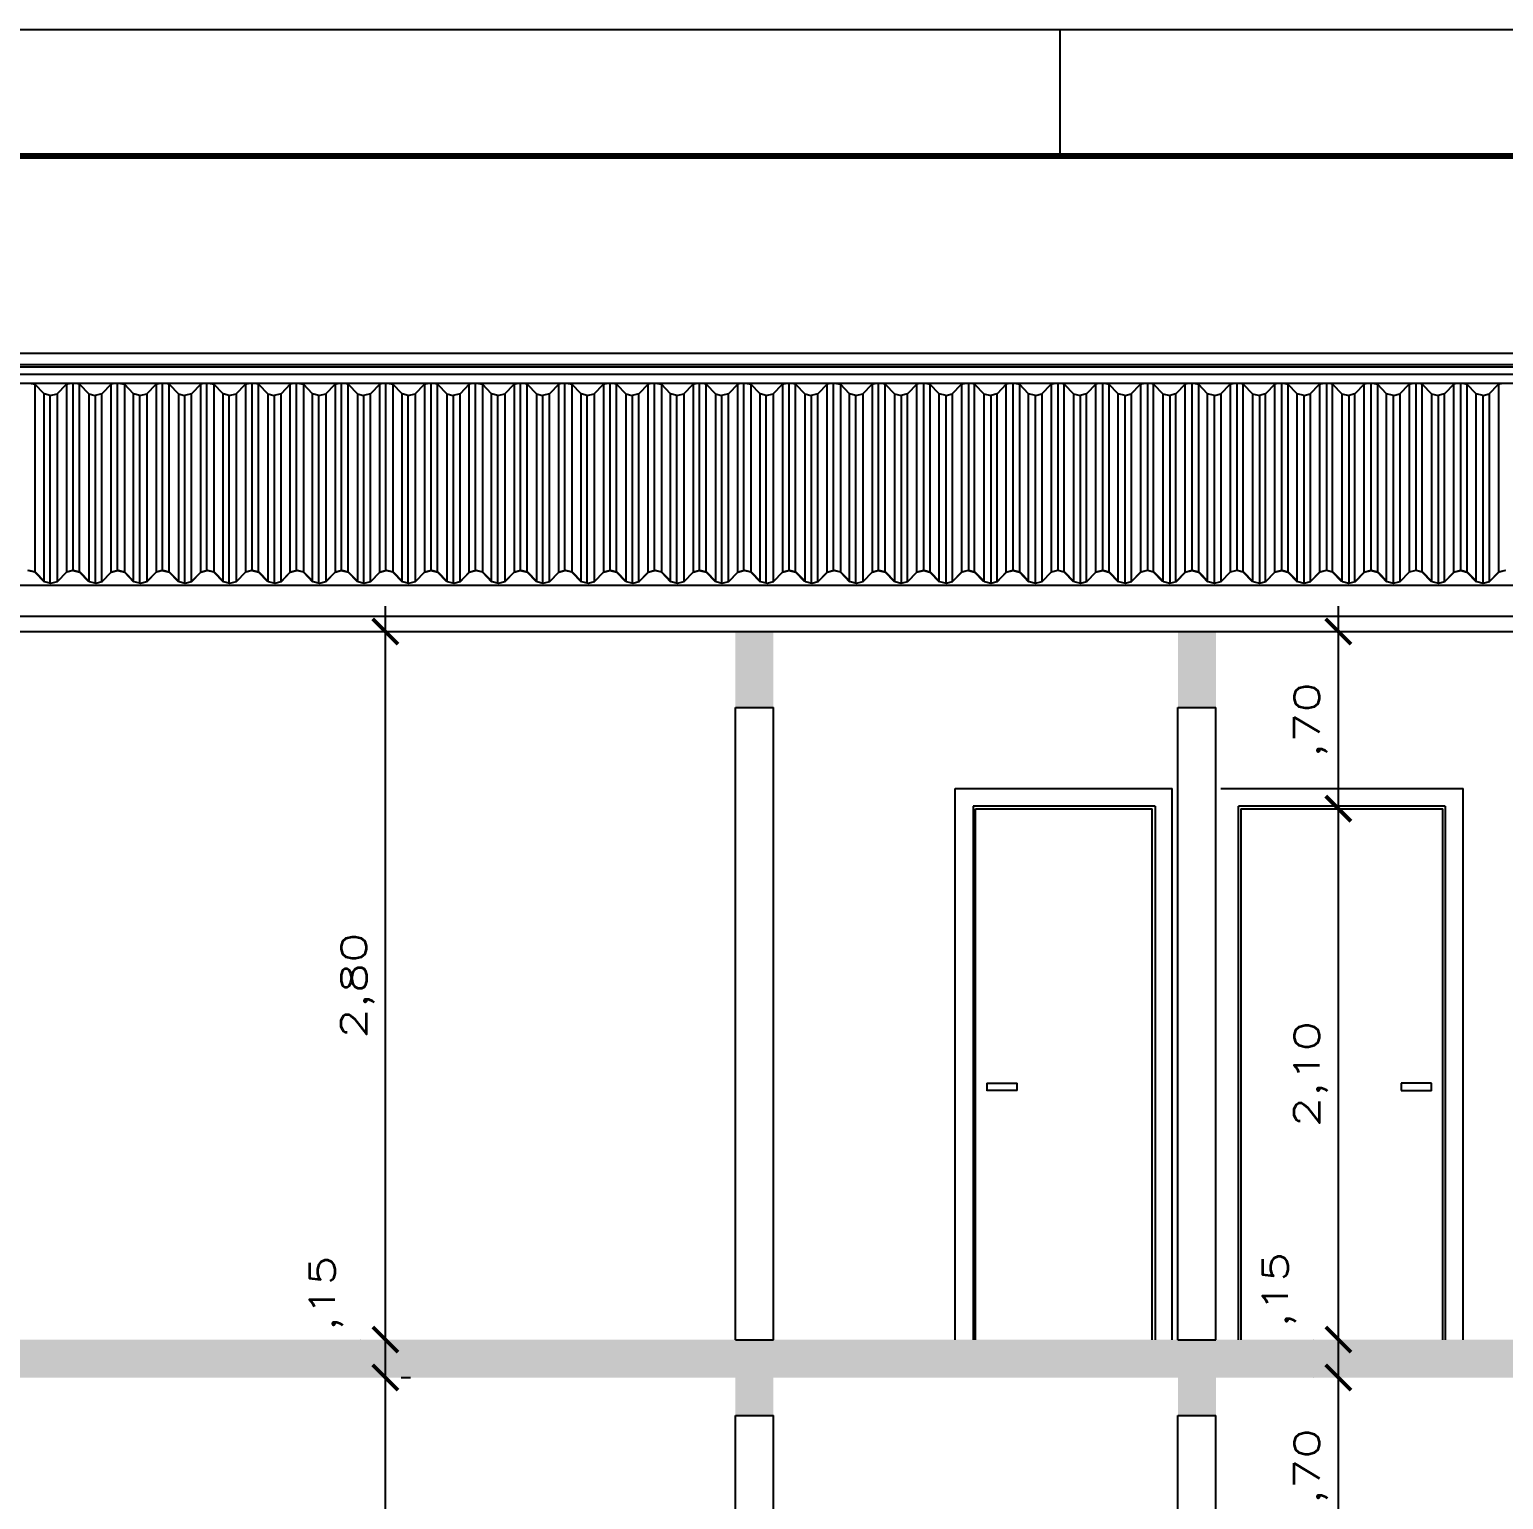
# Model space of a CAD drawing. Extents: x 241 to 398, y 106 to 179.
# Drawn here: x 296.15 to 301.98, y 160.64 to 166.46 of the extents above; entities that cross this region are included whole.
import ezdxf

# ---------------------------------------------------------------- set-up
doc = ezdxf.new("R2010")
doc.units = 0
doc.layers.get('0').update_dxf_attribs({"linetype": 'CONTINUOUS'})
doc.layers.get('DEFPOINTS').update_dxf_attribs({"linetype": 'CONTINUOUS'})
for name, color, linetype in [('COTAS', 7, 'CONTINUOUS'), ('ESTRUT', 8, 'CONTINUOUS'), ('LINVISTA', 8, 'CONTINUOUS'), ('MOBIL', 8, 'CONTINUOUS'), ('PAREDE', 5, 'CONTINUOUS')]:
    doc.layers.add(name, color=color, linetype=linetype)
doc.styles.add('REGUA60', font='romans.shx', dxfattribs={"width": 1.4})
doc.styles.get("Standard").update_dxf_attribs({"font": 'ISOCP'})
doc.dimstyles.new('ISO-25', dxfattribs={"dimtxt": 2.5, "dimasz": 2.5, "dimexe": 1.25, "dimexo": 0.625, "dimtad": 1, "dimdec": 4, "dimdsep": 46, "dimlunit": 6, "dimtxsty": 'Standard', "dimcen": 2.5, "dimadec": 0, "dimazin": 0, "dimtfac": 1, "dimtdec": 4, "dimtmove": 0, "dimatfit": 3, "dimfxl": 0, "dimtolj": 1, "dimtzin": 0, "dimarcsym": 0})

# ---------------------------------------------------------------- blocks, each defined once
blk = doc.blocks.new('_ARCHTICK')
at = {"color": 0, "linetype": 'ByBlock', "const_width": 0.15}
blk.add_lwpolyline([(-0.5, -0.5), (0.5, 0.5)], dxfattribs=at)
blk = doc.blocks.new('*D39')
at = {"color": 1, "linetype": 'ByBlock', "transparency": 16777216}
for p, q in [((226.1705, 130.6294), (226.1705, 133.6294)), ((226.2327, 133.5294), (226.2705, 133.5294)), ((226.2327, 130.7294), (226.2705, 130.7294))]:
    blk.add_line(p, q, dxfattribs=at)
at = {"layer": 'DEFPOINTS', "color": 0, "linetype": 'ByBlock', "transparency": 16777216}
for p in [(226.1327, 133.5294, -3.35), (226.1705, 133.5294), (226.1327, 130.7294, -3.35)]:
    blk.add_point(p, dxfattribs=at)
at = {"color": 1, "linetype": 'ByBlock', "transparency": 16777216, "xscale": 0.1, "yscale": 0.1, "zscale": 0.1}
for p, rotation in [((226.1705, 133.5294), 90), ((226.1705, 130.7294), 270)]:
    blk.add_blockref('_ARCHTICK', p, dxfattribs=dict(at, rotation=rotation))
at = {"color": 7, "linetype": 'ByBlock', "transparency": 16777216, "insert": (226.061, 132.1294), "char_height": 0.1, "attachment_point": 5, "rotation": 90, "style": 'REGUA60'}
blk.add_mtext('\\A1;2,80', dxfattribs=at)
blk = doc.blocks.new('*D40')
at = {"color": 1, "linetype": 'ByBlock', "transparency": 16777216}
for p, q in [((226.0705, 133.6794), (226.0705, 133.6794)), ((226.1705, 133.4294), (226.1705, 133.6794))]:
    blk.add_line(p, q, dxfattribs=at)
at = {"layer": 'DEFPOINTS', "color": 0, "linetype": 'ByBlock', "transparency": 16777216}
for p in [(226.1705, 133.6794, -3.35), (226.1705, 133.6794), (226.1327, 133.5294, -3.35)]:
    blk.add_point(p, dxfattribs=at)
at = {"color": 1, "linetype": 'ByBlock', "transparency": 16777216, "xscale": 0.1, "yscale": 0.1, "zscale": 0.1}
for p, rotation in [((226.1705, 133.6794), 90), ((226.1705, 133.5294), 270)]:
    blk.add_blockref('_ARCHTICK', p, dxfattribs=dict(at, rotation=rotation))
at = {"color": 7, "linetype": 'ByBlock', "transparency": 16777216, "insert": (225.936, 133.8627), "char_height": 0.1, "attachment_point": 5, "rotation": 90, "style": 'REGUA60'}
blk.add_mtext('\\A1;,15', dxfattribs=at)
blk = doc.blocks.new('*D41')
at = {"color": 1, "linetype": 'ByBlock', "transparency": 16777216}
for p, q in [((226.1705, 133.5794), (226.1705, 136.5792)), ((226.0705, 136.4792), (226.0705, 136.4792))]:
    blk.add_line(p, q, dxfattribs=at)
at = {"layer": 'DEFPOINTS', "color": 0, "linetype": 'ByBlock', "transparency": 16777216}
for p in [(226.1705, 136.4792, -3.35), (226.1705, 136.4792), (226.1705, 133.6794, -3.35)]:
    blk.add_point(p, dxfattribs=at)
at = {"color": 1, "linetype": 'ByBlock', "transparency": 16777216, "xscale": 0.1, "yscale": 0.1, "zscale": 0.1}
for p, rotation in [((226.1705, 136.4792), 90), ((226.1705, 133.6794), 270)]:
    blk.add_blockref('_ARCHTICK', p, dxfattribs=dict(at, rotation=rotation))
at = {"color": 7, "linetype": 'ByBlock', "transparency": 16777216, "insert": (226.061, 135.0793), "char_height": 0.1, "attachment_point": 5, "rotation": 90, "style": 'REGUA60'}
blk.add_mtext('\\A1;2,80', dxfattribs=at)
blk = doc.blocks.new('*D43')
at = {"color": 1, "linetype": 'ByBlock', "transparency": 16777216}
for p, q in [((229.9392, 132.7285), (229.9392, 133.6294)), ((229.8392, 133.5294), (229.8392, 133.5294))]:
    blk.add_line(p, q, dxfattribs=at)
at = {"layer": 'DEFPOINTS', "color": 0, "linetype": 'ByBlock', "transparency": 16777216}
for p in [(229.9392, 133.5294, -3.35), (229.9392, 133.5294), (229.9394, 132.8285, -3.35)]:
    blk.add_point(p, dxfattribs=at)
at = {"color": 1, "linetype": 'ByBlock', "transparency": 16777216, "xscale": 0.1, "yscale": 0.1, "zscale": 0.1}
for p, rotation in [((229.9392, 133.5294), 90), ((229.9392, 132.8285), 270)]:
    blk.add_blockref('_ARCHTICK', p, dxfattribs=dict(at, rotation=rotation))
at = {"color": 7, "linetype": 'ByBlock', "transparency": 16777216, "insert": (229.8297, 133.1789), "char_height": 0.1, "attachment_point": 5, "rotation": 90, "style": 'REGUA60'}
blk.add_mtext('\\A1;,70', dxfattribs=at)
blk = doc.blocks.new('*D44')
at = {"color": 1, "linetype": 'ByBlock', "transparency": 16777216}
for p, q in [((229.8392, 133.6794), (229.8392, 133.6794)), ((229.9392, 133.4294), (229.9392, 133.6794))]:
    blk.add_line(p, q, dxfattribs=at)
at = {"layer": 'DEFPOINTS', "color": 0, "linetype": 'ByBlock', "transparency": 16777216}
for p in [(229.9392, 133.6794, -3.35), (229.9392, 133.6794), (229.9392, 133.5294, -3.35)]:
    blk.add_point(p, dxfattribs=at)
at = {"color": 1, "linetype": 'ByBlock', "transparency": 16777216, "xscale": 0.1, "yscale": 0.1, "zscale": 0.1}
for p, rotation in [((229.9392, 133.6794), 90), ((229.9392, 133.5294), 270)]:
    blk.add_blockref('_ARCHTICK', p, dxfattribs=dict(at, rotation=rotation))
at = {"color": 7, "linetype": 'ByBlock', "transparency": 16777216, "insert": (229.7047, 133.8771), "char_height": 0.1, "attachment_point": 5, "rotation": 90, "style": 'REGUA60'}
blk.add_mtext('\\A1;,15', dxfattribs=at)
blk = doc.blocks.new('*D45')
at = {"color": 1, "linetype": 'ByBlock', "transparency": 16777216}
for p, q in [((229.9392, 133.5794), (229.9392, 135.8789)), ((230.0392, 135.7789), (230.0392, 135.7789))]:
    blk.add_line(p, q, dxfattribs=at)
at = {"layer": 'DEFPOINTS', "color": 0, "linetype": 'ByBlock', "transparency": 16777216}
for p in [(229.9392, 135.7789, -3.35), (229.9392, 135.7789), (229.9392, 133.6794, -3.35)]:
    blk.add_point(p, dxfattribs=at)
at = {"color": 1, "linetype": 'ByBlock', "transparency": 16777216, "xscale": 0.1, "yscale": 0.1, "zscale": 0.1}
for p, rotation in [((229.9392, 135.7789), 90), ((229.9392, 133.6794), 270)]:
    blk.add_blockref('_ARCHTICK', p, dxfattribs=dict(at, rotation=rotation))
at = {"color": 7, "linetype": 'ByBlock', "transparency": 16777216, "insert": (229.8297, 134.7292), "char_height": 0.1, "attachment_point": 5, "rotation": 90, "style": 'REGUA60'}
blk.add_mtext('\\A1;2,10', dxfattribs=at)
blk = doc.blocks.new('*D46')
at = {"color": 1, "linetype": 'ByBlock', "transparency": 16777216}
for p, q in [((229.9392, 135.6789), (229.9392, 136.5792)), ((230.0392, 136.4792), (230.0392, 136.4792))]:
    blk.add_line(p, q, dxfattribs=at)
at = {"layer": 'DEFPOINTS', "color": 0, "linetype": 'ByBlock', "transparency": 16777216}
for p in [(229.9392, 136.4792, -3.35), (229.9392, 136.4792), (229.9392, 135.7789, -3.35)]:
    blk.add_point(p, dxfattribs=at)
at = {"color": 1, "linetype": 'ByBlock', "transparency": 16777216, "xscale": 0.1, "yscale": 0.1, "zscale": 0.1}
for p, rotation in [((229.9392, 136.4792), 90), ((229.9392, 135.7789), 270)]:
    blk.add_blockref('_ARCHTICK', p, dxfattribs=dict(at, rotation=rotation))
at = {"color": 7, "linetype": 'ByBlock', "transparency": 16777216, "insert": (229.8297, 136.1291), "char_height": 0.1, "attachment_point": 5, "rotation": 90, "style": 'REGUA60'}
blk.add_mtext('\\A1;,70', dxfattribs=at)

msp = doc.modelspace()

# ---------------------------------------------------------------- linework, layer by layer
for p, q in [((281.1725, 166.4554), (318.7857, 166.4554)), ((300.2291, 166.4554), (300.2291, 165.9554))]:
    msp.add_line(p, q)
at = {"const_width": 0.0236}
msp.add_lwpolyline([(281.6725, 165.9554), (318.2857, 165.9554), (318.2857, 143.026), (281.6725, 143.026)], close=True, dxfattribs=at)
at = {"layer": 'ESTRUT'}
msp.add_lwpolyline([(285.13, 164.1358), (312.6364, 164.1358), (312.6364, 164.2567), (282.9364, 164.2567), (282.9364, 164.1358), (285.13, 164.1358)], dxfattribs=at)
for points in [[(298.9464, 164.0748), (299.0964, 163.7748), (299.0964, 164.0748)], [(298.9464, 163.7748), (299.0964, 163.7748), (298.9464, 164.0748)], [(300.6964, 164.0748), (300.8464, 163.7748), (300.8464, 164.0748)], [(300.6964, 163.7748), (300.8464, 163.7748), (300.6964, 164.0748)], [(282.9364, 161.1248), (312.6364, 161.2748), (282.9364, 161.2748)], [(309.5886, 161.1248), (312.6364, 161.2748), (282.9364, 161.1248)], [(298.9464, 161.2748), (299.0964, 160.9748), (299.0964, 161.2748)], [(298.9464, 160.9748), (299.0964, 160.9748), (298.9464, 161.2748)], [(300.6964, 161.2748), (300.8464, 160.9748), (300.8464, 161.2748)], [(300.6964, 160.9748), (300.8464, 160.9748), (300.6964, 161.2748)]]:
    msp.add_solid(points, dxfattribs=at)
at = {"layer": 'LINVISTA'}
for p, q in [((312.7835, 165.1741), (282.7846, 165.1741)), ((282.9341, 165.1303), (312.634, 165.1303)), ((312.634, 165.1202), (282.9341, 165.1202)), ((282.9341, 165.0927), (312.634, 165.0927)), ((312.634, 165.0561), (282.9341, 165.0561)), ((296.1608, 165.0561), (296.1761, 165.053)), ((296.2127, 165.0154), (296.1761, 165.053)), ((296.1761, 165.053), (296.1761, 164.3096)), ((296.2646, 165.0154), (296.3012, 165.053)), ((296.3012, 165.053), (296.3134, 165.0561)), ((296.3012, 165.053), (296.3012, 164.3096)), ((296.3256, 165.0561), (296.3256, 164.3167)), ((296.3531, 165.053), (296.3378, 165.0561)), ((296.3531, 165.053), (296.3897, 165.0154)), ((296.3531, 164.3096), (296.3531, 165.053)), ((296.4782, 165.053), (296.4415, 165.0154)), ((296.4904, 165.0561), (296.4782, 165.053)), ((296.4782, 164.3096), (296.4782, 165.053)), ((296.5026, 164.3167), (296.5026, 165.0561)), ((296.5148, 165.0561), (296.53, 165.053)), ((296.5666, 165.0154), (296.53, 165.053)), ((296.53, 165.053), (296.53, 164.3096)), ((296.6185, 165.0154), (296.6551, 165.053)), ((296.6551, 165.053), (296.6673, 165.0561)), ((296.6551, 165.053), (296.6551, 164.3096)), ((296.6795, 165.0561), (296.6795, 164.3167)), ((296.707, 165.053), (296.6917, 165.0561)), ((296.707, 165.053), (296.7436, 165.0154)), ((296.707, 164.3096), (296.707, 165.053)), ((296.8321, 165.053), (296.7955, 165.0154)), ((296.8443, 165.0561), (296.8321, 165.053)), ((296.8321, 164.3096), (296.8321, 165.053)), ((296.8565, 164.3167), (296.8565, 165.0561)), ((296.8687, 165.0561), (296.884, 165.053)), ((296.9206, 165.0154), (296.884, 165.053)), ((296.884, 165.053), (296.884, 164.3096)), ((296.9724, 165.0154), (297.0091, 165.053)), ((297.0091, 165.053), (297.0213, 165.0561)), ((297.0091, 165.053), (297.0091, 164.3096)), ((297.0335, 165.0561), (297.0335, 164.3167)), ((297.0609, 165.053), (297.0457, 165.0561)), ((297.0609, 165.053), (297.0975, 165.0154)), ((297.0609, 164.3096), (297.0609, 165.053)), ((297.186, 165.053), (297.1494, 165.0154)), ((297.1982, 165.0561), (297.186, 165.053)), ((297.186, 164.3096), (297.186, 165.053)), ((297.2104, 164.3167), (297.2104, 165.0561)), ((297.2226, 165.0561), (297.2379, 165.053)), ((297.2745, 165.0154), (297.2379, 165.053)), ((297.2379, 165.053), (297.2379, 164.3096)), ((297.3264, 165.0154), (297.363, 165.053)), ((297.363, 165.053), (297.3752, 165.0561)), ((297.363, 165.053), (297.363, 164.3096)), ((297.3874, 165.0561), (297.3874, 164.3167)), ((297.4149, 165.053), (297.3996, 165.0561)), ((297.4149, 165.053), (297.4515, 165.0154)), ((297.4149, 164.3096), (297.4149, 165.053)), ((297.54, 165.053), (297.5033, 165.0154)), ((297.5522, 165.0561), (297.54, 165.053)), ((297.54, 164.3096), (297.54, 165.053)), ((297.5644, 164.3167), (297.5644, 165.0561)), ((297.5766, 165.0561), (297.5918, 165.053)), ((297.6284, 165.0154), (297.5918, 165.053)), ((297.5918, 165.053), (297.5918, 164.3096)), ((297.6803, 165.0154), (297.7169, 165.053)), ((297.7169, 165.053), (297.7291, 165.0561)), ((297.7169, 165.053), (297.7169, 164.3096)), ((297.7413, 165.0561), (297.7413, 164.3167)), ((297.7688, 165.053), (297.7535, 165.0561)), ((297.7688, 165.053), (297.8054, 165.0154)), ((297.7688, 164.3096), (297.7688, 165.053)), ((297.8939, 165.053), (297.8573, 165.0154)), ((297.9061, 165.0561), (297.8939, 165.053)), ((297.8939, 164.3096), (297.8939, 165.053)), ((297.9183, 164.3167), (297.9183, 165.0561)), ((297.9305, 165.0561), (297.9458, 165.053)), ((297.9824, 165.0154), (297.9458, 165.053)), ((297.9458, 165.053), (297.9458, 164.3096)), ((298.0342, 165.0154), (298.0709, 165.053)), ((298.0709, 165.053), (298.0831, 165.0561)), ((298.0709, 165.053), (298.0709, 164.3096)), ((298.0953, 165.0561), (298.0953, 164.3167)), ((298.1227, 165.053), (298.1075, 165.0561)), ((298.1227, 165.053), (298.1593, 165.0154)), ((298.1227, 164.3096), (298.1227, 165.053)), ((298.2478, 165.053), (298.2112, 165.0154)), ((298.26, 165.0561), (298.2478, 165.053)), ((298.2478, 164.3096), (298.2478, 165.053)), ((298.2722, 164.3167), (298.2722, 165.0561)), ((298.2844, 165.0561), (298.2997, 165.053)), ((298.3363, 165.0154), (298.2997, 165.053)), ((298.2997, 165.053), (298.2997, 164.3096)), ((298.3882, 165.0154), (298.4248, 165.053)), ((298.4248, 165.053), (298.437, 165.0561)), ((298.4248, 165.053), (298.4248, 164.3096)), ((298.4492, 165.0561), (298.4492, 164.3167)), ((298.4767, 165.053), (298.4614, 165.0561)), ((298.4767, 165.053), (298.5133, 165.0154)), ((298.4767, 164.3096), (298.4767, 165.053)), ((298.6018, 165.053), (298.5651, 165.0154)), ((298.614, 165.0561), (298.6018, 165.053)), ((298.6018, 164.3096), (298.6018, 165.053)), ((298.6262, 164.3167), (298.6262, 165.0561)), ((298.6384, 165.0561), (298.6536, 165.053)), ((298.6902, 165.0154), (298.6536, 165.053)), ((298.6536, 165.053), (298.6536, 164.3096)), ((298.7421, 165.0154), (298.7787, 165.053)), ((298.7787, 165.053), (298.7909, 165.0561)), ((298.7787, 165.053), (298.7787, 164.3096)), ((298.8031, 165.0561), (298.8031, 164.3167)), ((298.8306, 165.053), (298.8153, 165.0561)), ((298.8306, 165.053), (298.8672, 165.0154)), ((298.8306, 164.3096), (298.8306, 165.053)), ((298.9557, 165.053), (298.9191, 165.0154)), ((298.9679, 165.0561), (298.9557, 165.053)), ((298.9557, 164.3096), (298.9557, 165.053)), ((298.9801, 164.3167), (298.9801, 165.0561)), ((298.9923, 165.0561), (299.0076, 165.053)), ((299.0442, 165.0154), (299.0076, 165.053)), ((299.0076, 165.053), (299.0076, 164.3096)), ((299.096, 165.0154), (299.1327, 165.053)), ((299.1327, 165.053), (299.1449, 165.0561)), ((299.1327, 165.053), (299.1327, 164.3096)), ((299.1571, 165.0561), (299.1571, 164.3167)), ((299.1845, 165.053), (299.1693, 165.0561)), ((299.1845, 165.053), (299.2211, 165.0154)), ((299.1845, 164.3096), (299.1845, 165.053)), ((299.3096, 165.053), (299.273, 165.0154)), ((299.3218, 165.0561), (299.3096, 165.053)), ((299.3096, 164.3096), (299.3096, 165.053)), ((299.334, 164.3167), (299.334, 165.0561)), ((299.3462, 165.0561), (299.3615, 165.053)), ((299.3981, 165.0154), (299.3615, 165.053)), ((299.3615, 165.053), (299.3615, 164.3096)), ((299.45, 165.0154), (299.4866, 165.053)), ((299.4866, 165.053), (299.4988, 165.0561)), ((299.4866, 165.053), (299.4866, 164.3096)), ((299.511, 165.0561), (299.511, 164.3167)), ((299.5385, 165.053), (299.5232, 165.0561)), ((299.5385, 165.053), (299.5751, 165.0154)), ((299.5385, 164.3096), (299.5385, 165.053)), ((299.6636, 165.053), (299.6269, 165.0154)), ((299.6758, 165.0561), (299.6636, 165.053)), ((299.6636, 164.3096), (299.6636, 165.053)), ((299.691, 164.3167), (299.691, 165.0561)), ((299.7032, 165.0561), (299.7154, 165.053)), ((299.752, 165.0154), (299.7154, 165.053)), ((299.7154, 165.053), (299.7154, 164.3096)), ((299.8039, 165.0154), (299.8405, 165.053)), ((299.8405, 165.053), (299.8527, 165.0561)), ((299.8405, 165.053), (299.8405, 164.3096)), ((299.868, 165.0561), (299.868, 164.3167)), ((299.8924, 165.053), (299.8802, 165.0561)), ((299.8924, 165.053), (299.929, 165.0154)), ((299.8924, 164.3096), (299.8924, 165.053)), ((300.0175, 165.053), (299.9809, 165.0154)), ((300.0297, 165.0561), (300.0175, 165.053)), ((300.0175, 164.3096), (300.0175, 165.053)), ((300.0449, 164.3167), (300.0449, 165.0561)), ((300.0572, 165.0561), (300.0694, 165.053)), ((300.106, 165.0154), (300.0694, 165.053)), ((300.0694, 165.053), (300.0694, 164.3096)), ((300.1578, 165.0154), (300.1945, 165.053)), ((300.1945, 165.053), (300.2067, 165.0561)), ((300.1945, 165.053), (300.1945, 164.3096)), ((300.2219, 165.0561), (300.2219, 164.3167)), ((300.2463, 165.053), (300.2341, 165.0561)), ((300.2463, 165.053), (300.2829, 165.0154)), ((300.2463, 164.3096), (300.2463, 165.053)), ((300.3714, 165.053), (300.3348, 165.0154)), ((300.3836, 165.0561), (300.3714, 165.053)), ((300.3714, 164.3096), (300.3714, 165.053)), ((300.3989, 164.3167), (300.3989, 165.0561)), ((300.4111, 165.0561), (300.4233, 165.053)), ((300.4599, 165.0154), (300.4233, 165.053)), ((300.4233, 165.053), (300.4233, 164.3096)), ((300.5118, 165.0154), (300.5484, 165.053)), ((300.5484, 165.053), (300.5606, 165.0561)), ((300.5484, 165.053), (300.5484, 164.3096)), ((300.5758, 165.0561), (300.5758, 164.3167)), ((300.6003, 165.053), (300.588, 165.0561)), ((300.6003, 165.053), (300.6369, 165.0154)), ((300.6003, 164.3096), (300.6003, 165.053)), ((300.7254, 165.053), (300.6887, 165.0154)), ((300.7376, 165.0561), (300.7254, 165.053)), ((300.7254, 164.3096), (300.7254, 165.053)), ((300.7528, 164.3167), (300.7528, 165.0561)), ((300.765, 165.0561), (300.7772, 165.053)), ((300.8138, 165.0154), (300.7772, 165.053)), ((300.7772, 165.053), (300.7772, 164.3096)), ((300.8657, 165.0154), (300.9023, 165.053)), ((300.9023, 165.053), (300.9145, 165.0561)), ((300.9023, 165.053), (300.9023, 164.3096)), ((300.9298, 165.0561), (300.9298, 164.3167)), ((300.9542, 165.053), (300.942, 165.0561)), ((300.9542, 165.053), (300.9908, 165.0154)), ((300.9542, 164.3096), (300.9542, 165.053)), ((301.0793, 165.053), (301.0427, 165.0154)), ((301.0915, 165.0561), (301.0793, 165.053)), ((301.0793, 164.3096), (301.0793, 165.053)), ((301.1067, 164.3167), (301.1067, 165.0561)), ((301.1189, 165.0561), (301.1312, 165.053)), ((301.1678, 165.0154), (301.1312, 165.053)), ((301.1312, 165.053), (301.1312, 164.3096)), ((301.2196, 165.0154), (301.2562, 165.053)), ((301.2562, 165.053), (301.2685, 165.0561)), ((301.2562, 165.053), (301.2562, 164.3096)), ((301.2837, 165.0561), (301.2837, 164.3167)), ((301.3081, 165.053), (301.2959, 165.0561)), ((301.3081, 165.053), (301.3447, 165.0154)), ((301.3081, 164.3096), (301.3081, 165.053)), ((301.4332, 165.053), (301.3966, 165.0154)), ((301.4454, 165.0561), (301.4332, 165.053)), ((301.4332, 164.3096), (301.4332, 165.053)), ((301.4607, 164.3167), (301.4607, 165.0561)), ((301.4729, 165.0561), (301.4851, 165.053)), ((301.5217, 165.0154), (301.4851, 165.053)), ((301.4851, 165.053), (301.4851, 164.3096)), ((301.5736, 165.0154), (301.6102, 165.053)), ((301.6102, 165.053), (301.6224, 165.0561)), ((301.6102, 165.053), (301.6102, 164.3096)), ((301.6376, 165.0561), (301.6376, 164.3167)), ((301.6621, 165.053), (301.6498, 165.0561)), ((301.6621, 165.053), (301.6987, 165.0154)), ((301.6621, 164.3096), (301.6621, 165.053)), ((301.7871, 165.053), (301.7505, 165.0154)), ((301.7994, 165.0561), (301.7871, 165.053)), ((301.7871, 164.3096), (301.7871, 165.053)), ((301.8146, 164.3167), (301.8146, 165.0561)), ((301.8268, 165.0561), (301.839, 165.053)), ((301.8756, 165.0154), (301.839, 165.053)), ((301.839, 165.053), (301.839, 164.3096)), ((301.9275, 165.0154), (301.9641, 165.053)), ((301.9641, 165.053), (301.9763, 165.0561)), ((301.9641, 165.053), (301.9641, 164.3096)), ((296.2371, 165.0083), (296.2127, 165.0154)), ((296.2127, 164.2719), (296.2127, 165.0154)), ((296.2371, 165.0083), (296.2646, 165.0154)), ((296.2371, 164.2648), (296.2371, 165.0083)), ((296.2646, 165.0154), (296.2646, 164.2719)), ((296.3897, 165.0154), (296.4141, 165.0083)), ((296.3897, 165.0154), (296.3897, 164.2719)), ((296.4415, 165.0154), (296.4141, 165.0083)), ((296.4141, 165.0083), (296.4141, 164.2648)), ((296.4415, 164.2719), (296.4415, 165.0154)), ((296.5911, 165.0083), (296.5666, 165.0154)), ((296.5666, 164.2719), (296.5666, 165.0154)), ((296.5911, 165.0083), (296.6185, 165.0154)), ((296.5911, 164.2648), (296.5911, 165.0083)), ((296.6185, 165.0154), (296.6185, 164.2719)), ((296.7436, 165.0154), (296.768, 165.0083)), ((296.7436, 165.0154), (296.7436, 164.2719)), ((296.7955, 165.0154), (296.768, 165.0083)), ((296.768, 165.0083), (296.768, 164.2648)), ((296.7955, 164.2719), (296.7955, 165.0154)), ((296.945, 165.0083), (296.9206, 165.0154)), ((296.9206, 164.2719), (296.9206, 165.0154)), ((296.945, 165.0083), (296.9724, 165.0154)), ((296.945, 164.2648), (296.945, 165.0083)), ((296.9724, 165.0154), (296.9724, 164.2719)), ((297.0975, 165.0154), (297.122, 165.0083)), ((297.0975, 165.0154), (297.0975, 164.2719)), ((297.1494, 165.0154), (297.122, 165.0083)), ((297.122, 165.0083), (297.122, 164.2648)), ((297.1494, 164.2719), (297.1494, 165.0154)), ((297.2745, 164.2719), (297.2745, 165.0154)), ((297.2989, 165.0083), (297.2745, 165.0154)), ((297.2989, 165.0083), (297.3264, 165.0154)), ((297.2989, 164.2648), (297.2989, 165.0083)), ((297.3264, 165.0154), (297.3264, 164.2719)), ((297.4515, 165.0154), (297.4759, 165.0083)), ((297.4515, 165.0154), (297.4515, 164.2719)), ((297.5033, 165.0154), (297.4759, 165.0083)), ((297.4759, 165.0083), (297.4759, 164.2648)), ((297.5033, 164.2719), (297.5033, 165.0154)), ((297.6284, 164.2719), (297.6284, 165.0154)), ((297.6529, 165.0083), (297.6284, 165.0154)), ((297.6529, 165.0083), (297.6803, 165.0154)), ((297.6529, 164.2648), (297.6529, 165.0083)), ((297.6803, 165.0154), (297.6803, 164.2719)), ((297.8054, 165.0154), (297.8054, 164.2719)), ((297.8054, 165.0154), (297.8298, 165.0083)), ((297.8573, 165.0154), (297.8298, 165.0083)), ((297.8298, 165.0083), (297.8298, 164.2648)), ((297.8573, 164.2719), (297.8573, 165.0154)), ((297.9824, 164.2719), (297.9824, 165.0154)), ((298.0068, 165.0083), (297.9824, 165.0154)), ((298.0068, 165.0083), (298.0342, 165.0154)), ((298.0068, 164.2648), (298.0068, 165.0083)), ((298.0342, 165.0154), (298.0342, 164.2719)), ((298.1593, 165.0154), (298.1593, 164.2719)), ((298.1593, 165.0154), (298.1838, 165.0083)), ((298.2112, 165.0154), (298.1838, 165.0083)), ((298.1838, 165.0083), (298.1838, 164.2648)), ((298.2112, 164.2719), (298.2112, 165.0154)), ((298.3363, 164.2719), (298.3363, 165.0154)), ((298.3607, 165.0083), (298.3363, 165.0154)), ((298.3607, 165.0083), (298.3882, 165.0154)), ((298.3607, 164.2648), (298.3607, 165.0083)), ((298.3882, 165.0154), (298.3882, 164.2719)), ((298.5133, 165.0154), (298.5133, 164.2719)), ((298.5133, 165.0154), (298.5377, 165.0083)), ((298.5651, 165.0154), (298.5377, 165.0083)), ((298.5377, 165.0083), (298.5377, 164.2648)), ((298.5651, 164.2719), (298.5651, 165.0154)), ((298.6902, 164.2719), (298.6902, 165.0154)), ((298.7146, 165.0083), (298.6902, 165.0154)), ((298.7146, 165.0083), (298.7421, 165.0154)), ((298.7146, 164.2648), (298.7146, 165.0083)), ((298.7421, 165.0154), (298.7421, 164.2719)), ((298.8672, 165.0154), (298.8672, 164.2719)), ((298.8672, 165.0154), (298.8916, 165.0083)), ((298.9191, 165.0154), (298.8916, 165.0083)), ((298.8916, 165.0083), (298.8916, 164.2648)), ((298.9191, 164.2719), (298.9191, 165.0154)), ((299.0442, 164.2719), (299.0442, 165.0154)), ((299.0686, 165.0083), (299.0442, 165.0154)), ((299.0686, 165.0083), (299.096, 165.0154)), ((299.0686, 164.2648), (299.0686, 165.0083)), ((299.096, 165.0154), (299.096, 164.2719)), ((299.2211, 165.0154), (299.2211, 164.2719)), ((299.2211, 165.0154), (299.2455, 165.0083)), ((299.273, 165.0154), (299.2455, 165.0083)), ((299.2455, 165.0083), (299.2455, 164.2648)), ((299.273, 164.2719), (299.273, 165.0154)), ((299.3981, 164.2719), (299.3981, 165.0154)), ((299.4225, 165.0083), (299.3981, 165.0154)), ((299.4225, 165.0083), (299.45, 165.0154)), ((299.4225, 164.2648), (299.4225, 165.0083)), ((299.45, 165.0154), (299.45, 164.2719)), ((299.5751, 165.0154), (299.6025, 165.0083)), ((299.5751, 165.0154), (299.5751, 164.2719)), ((299.6269, 165.0154), (299.6025, 165.0083)), ((299.6025, 165.0083), (299.6025, 164.2648)), ((299.6269, 164.2719), (299.6269, 165.0154)), ((299.7795, 165.0083), (299.752, 165.0154)), ((299.752, 164.2719), (299.752, 165.0154)), ((299.7795, 165.0083), (299.8039, 165.0154)), ((299.7795, 164.2648), (299.7795, 165.0083)), ((299.8039, 165.0154), (299.8039, 164.2719)), ((299.929, 165.0154), (299.9565, 165.0083)), ((299.929, 165.0154), (299.929, 164.2719)), ((299.9809, 165.0154), (299.9565, 165.0083)), ((299.9565, 165.0083), (299.9565, 164.2648)), ((299.9809, 164.2719), (299.9809, 165.0154)), ((300.1334, 165.0083), (300.106, 165.0154)), ((300.106, 164.2719), (300.106, 165.0154)), ((300.1334, 165.0083), (300.1578, 165.0154)), ((300.1334, 164.2648), (300.1334, 165.0083)), ((300.1578, 165.0154), (300.1578, 164.2719)), ((300.2829, 165.0154), (300.3104, 165.0083)), ((300.2829, 165.0154), (300.2829, 164.2719)), ((300.3348, 165.0154), (300.3104, 165.0083)), ((300.3104, 165.0083), (300.3104, 164.2648)), ((300.3348, 164.2719), (300.3348, 165.0154)), ((300.4874, 165.0083), (300.4599, 165.0154)), ((300.4599, 164.2719), (300.4599, 165.0154)), ((300.4874, 165.0083), (300.5118, 165.0154)), ((300.4874, 164.2648), (300.4874, 165.0083)), ((300.5118, 165.0154), (300.5118, 164.2719)), ((300.6369, 165.0154), (300.6643, 165.0083)), ((300.6369, 165.0154), (300.6369, 164.2719)), ((300.6887, 165.0154), (300.6643, 165.0083)), ((300.6643, 165.0083), (300.6643, 164.2648)), ((300.6887, 164.2719), (300.6887, 165.0154)), ((300.8413, 165.0083), (300.8138, 165.0154)), ((300.8138, 164.2719), (300.8138, 165.0154)), ((300.8413, 165.0083), (300.8657, 165.0154)), ((300.8413, 164.2648), (300.8413, 165.0083)), ((300.8657, 165.0154), (300.8657, 164.2719)), ((300.9908, 165.0154), (301.0183, 165.0083)), ((300.9908, 165.0154), (300.9908, 164.2719)), ((301.0427, 165.0154), (301.0183, 165.0083)), ((301.0183, 165.0083), (301.0183, 164.2648)), ((301.0427, 164.2719), (301.0427, 165.0154)), ((301.1952, 165.0083), (301.1678, 165.0154)), ((301.1678, 164.2719), (301.1678, 165.0154)), ((301.1952, 165.0083), (301.2196, 165.0154)), ((301.1952, 164.2648), (301.1952, 165.0083)), ((301.2196, 165.0154), (301.2196, 164.2719)), ((301.3447, 165.0154), (301.3722, 165.0083)), ((301.3447, 165.0154), (301.3447, 164.2719)), ((301.3966, 165.0154), (301.3722, 165.0083)), ((301.3722, 165.0083), (301.3722, 164.2648)), ((301.3966, 164.2719), (301.3966, 165.0154)), ((301.5492, 165.0083), (301.5217, 165.0154)), ((301.5217, 164.2719), (301.5217, 165.0154)), ((301.5492, 165.0083), (301.5736, 165.0154)), ((301.5492, 164.2648), (301.5492, 165.0083)), ((301.5736, 165.0154), (301.5736, 164.2719)), ((301.6987, 165.0154), (301.7261, 165.0083)), ((301.6987, 165.0154), (301.6987, 164.2719)), ((301.7505, 165.0154), (301.7261, 165.0083)), ((301.7261, 165.0083), (301.7261, 164.2648)), ((301.7505, 164.2719), (301.7505, 165.0154)), ((301.9031, 165.0083), (301.8756, 165.0154)), ((301.8756, 164.2719), (301.8756, 165.0154)), ((301.9031, 165.0083), (301.9275, 165.0154)), ((301.9031, 164.2648), (301.9031, 165.0083)), ((301.9275, 165.0154), (301.9275, 164.2719)), ((296.1761, 164.3096), (296.1486, 164.3167)), ((296.1761, 164.3096), (296.2127, 164.2719)), ((296.3012, 164.3096), (296.2646, 164.2719)), ((296.3256, 164.3167), (296.3012, 164.3096)), ((296.3256, 164.3167), (296.3531, 164.3096)), ((296.3897, 164.2719), (296.3531, 164.3096)), ((296.4415, 164.2719), (296.4782, 164.3096)), ((296.4782, 164.3096), (296.5026, 164.3167)), ((296.5026, 164.3167), (296.53, 164.3096)), ((296.53, 164.3096), (296.5666, 164.2719)), ((296.6551, 164.3096), (296.6185, 164.2719)), ((296.6795, 164.3167), (296.6551, 164.3096)), ((296.6795, 164.3167), (296.707, 164.3096)), ((296.7436, 164.2719), (296.707, 164.3096)), ((296.7955, 164.2719), (296.8321, 164.3096)), ((296.8321, 164.3096), (296.8565, 164.3167)), ((296.884, 164.3096), (296.8565, 164.3167)), ((296.884, 164.3096), (296.9206, 164.2719)), ((297.0091, 164.3096), (296.9724, 164.2719)), ((297.0335, 164.3167), (297.0091, 164.3096)), ((297.0335, 164.3167), (297.0609, 164.3096)), ((297.0975, 164.2719), (297.0609, 164.3096)), ((297.1494, 164.2719), (297.186, 164.3096)), ((297.186, 164.3096), (297.2104, 164.3167)), ((297.2379, 164.3096), (297.2104, 164.3167)), ((297.2379, 164.3096), (297.2745, 164.2719)), ((297.363, 164.3096), (297.3264, 164.2719)), ((297.363, 164.3096), (297.3874, 164.3167)), ((297.3874, 164.3167), (297.4149, 164.3096)), ((297.4515, 164.2719), (297.4149, 164.3096)), ((297.5033, 164.2719), (297.54, 164.3096)), ((297.54, 164.3096), (297.5644, 164.3167)), ((297.5918, 164.3096), (297.5644, 164.3167)), ((297.5918, 164.3096), (297.6284, 164.2719)), ((297.7169, 164.3096), (297.6803, 164.2719)), ((297.7169, 164.3096), (297.7413, 164.3167)), ((297.7413, 164.3167), (297.7688, 164.3096)), ((297.8054, 164.2719), (297.7688, 164.3096)), ((297.8573, 164.2719), (297.8939, 164.3096)), ((297.8939, 164.3096), (297.9183, 164.3167)), ((297.9458, 164.3096), (297.9183, 164.3167)), ((297.9458, 164.3096), (297.9824, 164.2719)), ((298.0709, 164.3096), (298.0342, 164.2719)), ((298.0709, 164.3096), (298.0953, 164.3167)), ((298.0953, 164.3167), (298.1227, 164.3096)), ((298.1593, 164.2719), (298.1227, 164.3096)), ((298.2112, 164.2719), (298.2478, 164.3096)), ((298.2478, 164.3096), (298.2722, 164.3167)), ((298.2997, 164.3096), (298.2722, 164.3167)), ((298.2997, 164.3096), (298.3363, 164.2719)), ((298.4248, 164.3096), (298.3882, 164.2719)), ((298.4248, 164.3096), (298.4492, 164.3167)), ((298.4492, 164.3167), (298.4767, 164.3096)), ((298.5133, 164.2719), (298.4767, 164.3096)), ((298.5651, 164.2719), (298.6018, 164.3096)), ((298.6018, 164.3096), (298.6262, 164.3167)), ((298.6536, 164.3096), (298.6262, 164.3167)), ((298.6536, 164.3096), (298.6902, 164.2719)), ((298.7787, 164.3096), (298.7421, 164.2719)), ((298.7787, 164.3096), (298.8031, 164.3167)), ((298.8031, 164.3167), (298.8306, 164.3096)), ((298.8672, 164.2719), (298.8306, 164.3096)), ((298.9191, 164.2719), (298.9557, 164.3096)), ((298.9557, 164.3096), (298.9801, 164.3167)), ((299.0076, 164.3096), (298.9801, 164.3167)), ((299.0076, 164.3096), (299.0442, 164.2719)), ((299.1327, 164.3096), (299.096, 164.2719)), ((299.1327, 164.3096), (299.1571, 164.3167)), ((299.1571, 164.3167), (299.1845, 164.3096)), ((299.2211, 164.2719), (299.1845, 164.3096)), ((299.273, 164.2719), (299.3096, 164.3096)), ((299.3096, 164.3096), (299.334, 164.3167)), ((299.3615, 164.3096), (299.334, 164.3167)), ((299.3615, 164.3096), (299.3981, 164.2719)), ((299.4866, 164.3096), (299.45, 164.2719)), ((299.4866, 164.3096), (299.511, 164.3167)), ((299.511, 164.3167), (299.5385, 164.3096)), ((299.5751, 164.2719), (299.5385, 164.3096)), ((299.6269, 164.2719), (299.6636, 164.3096)), ((299.6636, 164.3096), (299.691, 164.3167)), ((299.691, 164.3167), (299.7154, 164.3096)), ((299.7154, 164.3096), (299.752, 164.2719)), ((299.8405, 164.3096), (299.8039, 164.2719)), ((299.868, 164.3167), (299.8405, 164.3096)), ((299.868, 164.3167), (299.8924, 164.3096)), ((299.929, 164.2719), (299.8924, 164.3096)), ((299.9809, 164.2719), (300.0175, 164.3096)), ((300.0175, 164.3096), (300.0449, 164.3167)), ((300.0449, 164.3167), (300.0694, 164.3096)), ((300.0694, 164.3096), (300.106, 164.2719)), ((300.1945, 164.3096), (300.1578, 164.2719)), ((300.2219, 164.3167), (300.1945, 164.3096)), ((300.2463, 164.3096), (300.2219, 164.3167)), ((300.2829, 164.2719), (300.2463, 164.3096)), ((300.3348, 164.2719), (300.3714, 164.3096)), ((300.3714, 164.3096), (300.3989, 164.3167)), ((300.3989, 164.3167), (300.4233, 164.3096)), ((300.4233, 164.3096), (300.4599, 164.2719)), ((300.5484, 164.3096), (300.5118, 164.2719)), ((300.5758, 164.3167), (300.5484, 164.3096)), ((300.6003, 164.3096), (300.5758, 164.3167)), ((300.6369, 164.2719), (300.6003, 164.3096)), ((300.6887, 164.2719), (300.7254, 164.3096)), ((300.7254, 164.3096), (300.7528, 164.3167)), ((300.7528, 164.3167), (300.7772, 164.3096)), ((300.7772, 164.3096), (300.8138, 164.2719)), ((300.9023, 164.3096), (300.8657, 164.2719)), ((300.9298, 164.3167), (300.9023, 164.3096)), ((300.9542, 164.3096), (300.9298, 164.3167)), ((300.9908, 164.2719), (300.9542, 164.3096)), ((301.0427, 164.2719), (301.0793, 164.3096)), ((301.0793, 164.3096), (301.1067, 164.3167)), ((301.1067, 164.3167), (301.1312, 164.3096)), ((301.1312, 164.3096), (301.1678, 164.2719)), ((301.2562, 164.3096), (301.2196, 164.2719)), ((301.2837, 164.3167), (301.2562, 164.3096)), ((301.3081, 164.3096), (301.2837, 164.3167)), ((301.3447, 164.2719), (301.3081, 164.3096)), ((301.3966, 164.2719), (301.4332, 164.3096)), ((301.4332, 164.3096), (301.4607, 164.3167)), ((301.4607, 164.3167), (301.4851, 164.3096)), ((301.4851, 164.3096), (301.5217, 164.2719)), ((301.6102, 164.3096), (301.5736, 164.2719)), ((301.6376, 164.3167), (301.6102, 164.3096)), ((301.6621, 164.3096), (301.6376, 164.3167)), ((301.6987, 164.2719), (301.6621, 164.3096)), ((301.7505, 164.2719), (301.7871, 164.3096)), ((301.7871, 164.3096), (301.8146, 164.3167)), ((301.8146, 164.3167), (301.839, 164.3096)), ((301.839, 164.3096), (301.8756, 164.2719)), ((301.9641, 164.3096), (301.9275, 164.2719)), ((301.9916, 164.3167), (301.9641, 164.3096)), ((282.7846, 164.0746), (312.7835, 164.0746)), ((299.8161, 163.4547), (300.6735, 163.4547)), ((299.8161, 161.2742), (299.8161, 163.4547)), ((300.6735, 161.2742), (300.6735, 163.4547)), ((300.8657, 163.4547), (301.8238, 163.4547)), ((301.8238, 161.2742), (301.8238, 163.4547)), ((300.6064, 163.3846), (299.8863, 163.3846)), ((299.8863, 163.3846), (299.8863, 161.2742)), ((299.8954, 163.3744), (300.5942, 163.3744)), ((299.8954, 161.2742), (299.8954, 163.3744)), ((300.5942, 161.2742), (300.5942, 163.3744)), ((300.6064, 163.3846), (300.6064, 161.2742)), ((300.9359, 161.2742), (300.9359, 163.3846)), ((301.7536, 163.3846), (300.9359, 163.3846)), ((300.945, 163.3744), (300.945, 161.2742)), ((300.945, 163.3744), (301.7444, 163.3744)), ((301.7444, 161.2742), (301.7444, 163.3744)), ((301.7536, 163.3846), (301.7536, 161.2742)), ((299.9412, 162.2892), (300.0602, 162.2892)), ((299.9412, 162.2892), (299.9412, 162.2587)), ((300.0602, 162.2597), (300.0602, 162.2892)), ((301.5797, 162.2892), (301.5797, 162.2597)), ((301.6987, 162.2892), (301.5797, 162.2892)), ((301.6987, 162.2587), (301.6987, 162.2892)), ((300.0602, 162.2597), (299.9412, 162.2597)), ((301.5797, 162.2597), (301.6987, 162.2597))]:
    msp.add_line(p, q, dxfattribs=at)
at = {"layer": 'MOBIL'}
msp.add_lwpolyline([(296.151, 164.3172), (296.1766, 164.3103), (296.214, 164.2727), (296.2395, 164.2658), (296.2651, 164.2727), (296.3025, 164.3103), (296.328, 164.3172), (296.3536, 164.3103), (296.391, 164.2727), (296.4165, 164.2658), (296.4421, 164.2727), (296.4795, 164.3103), (296.505, 164.3172), (296.5306, 164.3103), (296.568, 164.2727), (296.5935, 164.2658), (296.6191, 164.2727), (296.6565, 164.3103), (296.682, 164.3172), (296.7076, 164.3103), (296.745, 164.2727), (296.7705, 164.2658), (296.7961, 164.2727), (296.8335, 164.3103), (296.859, 164.3172), (296.8846, 164.3103), (296.922, 164.2727), (296.9475, 164.2658), (296.9731, 164.2727), (297.0105, 164.3103), (297.036, 164.3172), (297.0616, 164.3103), (297.099, 164.2727), (297.1245, 164.2658), (297.1501, 164.2727), (297.1875, 164.3103), (297.213, 164.3172), (297.2386, 164.3103), (297.276, 164.2727), (297.3015, 164.2658), (297.3271, 164.2727), (297.3645, 164.3103), (297.39, 164.3172), (297.4156, 164.3103), (297.453, 164.2727), (297.4785, 164.2658), (297.5041, 164.2727), (297.5415, 164.3103), (297.567, 164.3172), (297.5926, 164.3103), (297.63, 164.2727), (297.6555, 164.2658), (297.6811, 164.2727), (297.7185, 164.3103), (297.744, 164.3172), (297.7696, 164.3103), (297.807, 164.2727), (297.8325, 164.2658), (297.8581, 164.2727), (297.8955, 164.3103), (297.921, 164.3172), (297.9466, 164.3103), (297.984, 164.2727), (298.0095, 164.2658), (298.0351, 164.2727), (298.0725, 164.3103), (298.098, 164.3172), (298.1236, 164.3103), (298.161, 164.2727), (298.1865, 164.2658), (298.2121, 164.2727), (298.2495, 164.3103), (298.275, 164.3172), (298.3006, 164.3103), (298.338, 164.2727), (298.3635, 164.2658), (298.3891, 164.2727), (298.4265, 164.3103), (298.452, 164.3172), (298.4776, 164.3103), (298.515, 164.2727), (298.5405, 164.2658), (298.5661, 164.2727), (298.6035, 164.3103), (298.629, 164.3172), (298.6546, 164.3103), (298.692, 164.2727), (298.7175, 164.2658), (298.7431, 164.2727), (298.7805, 164.3103), (298.806, 164.3172), (298.8316, 164.3103), (298.869, 164.2727), (298.8945, 164.2658), (298.9201, 164.2727), (298.9575, 164.3103), (298.983, 164.3172), (299.0086, 164.3103), (299.046, 164.2727), (299.0715, 164.2658), (299.0971, 164.2727), (299.1345, 164.3103), (299.16, 164.3172), (299.1856, 164.3103), (299.223, 164.2727), (299.2485, 164.2658), (299.2741, 164.2727), (299.3115, 164.3103), (299.337, 164.3172), (299.3626, 164.3103), (299.4, 164.2727), (299.4255, 164.2658), (299.4511, 164.2727), (299.4885, 164.3103), (299.514, 164.3172), (299.5396, 164.3103), (299.577, 164.2727), (299.6025, 164.2658), (299.6281, 164.2727), (299.6655, 164.3103), (299.691, 164.3172), (299.7166, 164.3103), (299.754, 164.2727), (299.7795, 164.2658), (299.8051, 164.2727), (299.8425, 164.3103), (299.868, 164.3172), (299.8936, 164.3103), (299.931, 164.2727), (299.9565, 164.2658), (299.9821, 164.2727), (300.0195, 164.3103), (300.045, 164.3172), (300.0706, 164.3103), (300.108, 164.2727), (300.1335, 164.2658), (300.1591, 164.2727), (300.1965, 164.3103), (300.222, 164.3172), (300.2476, 164.3103), (300.285, 164.2727), (300.3105, 164.2658), (300.3361, 164.2727), (300.3735, 164.3103), (300.399, 164.3172), (300.4246, 164.3103), (300.462, 164.2727), (300.4875, 164.2658), (300.5131, 164.2727), (300.5505, 164.3103), (300.576, 164.3172), (300.6016, 164.3103), (300.639, 164.2727), (300.6645, 164.2658), (300.6901, 164.2727), (300.7275, 164.3103), (300.753, 164.3172), (300.7786, 164.3103), (300.816, 164.2727), (300.8415, 164.2658), (300.8671, 164.2727), (300.9045, 164.3103), (300.93, 164.3172), (300.9556, 164.3103), (300.993, 164.2727), (301.0185, 164.2658), (301.0441, 164.2727), (301.0815, 164.3103), (301.107, 164.3172), (301.1326, 164.3103), (301.17, 164.2727), (301.1955, 164.2658), (301.2211, 164.2727), (301.2585, 164.3103), (301.284, 164.3172), (301.3096, 164.3103), (301.347, 164.2727), (301.3725, 164.2658), (301.3981, 164.2727), (301.4355, 164.3103), (301.461, 164.3172), (301.4866, 164.3103), (301.524, 164.2727), (301.5495, 164.2658), (301.5751, 164.2727), (301.6125, 164.3103), (301.638, 164.3172), (301.6636, 164.3103), (301.701, 164.2727), (301.7265, 164.2658), (301.7521, 164.2727), (301.7895, 164.3103), (301.815, 164.3172), (301.8406, 164.3103), (301.878, 164.2727), (301.9035, 164.2658), (301.9291, 164.2727), (301.9665, 164.3103), (301.992, 164.3172)], dxfattribs=at)
at = {"layer": 'PAREDE'}
for p, q in [((298.9464, 161.2748), (298.9464, 163.7748)), ((298.9464, 163.7748), (299.0964, 163.7748)), ((299.0964, 161.2748), (299.0964, 163.7748)), ((300.6964, 161.2748), (300.6964, 163.7748)), ((300.6964, 163.7748), (300.8464, 163.7748)), ((300.8464, 161.2748), (300.8464, 163.7748)), ((298.9464, 161.2748), (299.0964, 161.2748)), ((300.6964, 161.2748), (300.8464, 161.2748)), ((298.9464, 158.3248), (298.9464, 160.9748)), ((298.9464, 160.9748), (299.0964, 160.9748)), ((299.0964, 158.3248), (299.0964, 160.9748)), ((300.6964, 158.3248), (300.6964, 160.9748)), ((300.6964, 160.9748), (300.8464, 160.9748)), ((300.8464, 158.3248), (300.8464, 160.9748))]:
    msp.add_line(p, q, dxfattribs=at)

# ---------------------------------------------------------------- dimensions: what is measured, and where the dimension line sits
at = {"layer": 'COTAS'}
for base, p1, p2, override, picture, middle in [((297.5621, 164.0746, 3.35), (297.5621, 161.2748), (297.5621, 164.0746), {"dimtxt": 0.1, "dimasz": 0.1, "dimexe": 0.1, "dimexo": 0.1, "dimgap": 0.05, "dimdec": 2, "dimzin": 4, "dimtxsty": 'REGUA60', "dimblk1": 'ARCHTICK', "dimblk2": 'ARCHTICK', "dimsah": 1, "dimcen": 0.1, "dimdle": 0.1, "dimse1": 1, "dimclrd": 1, "dimclre": 1, "dimclrt": 7, "dimtofl": 0, "dimtmove": 2}, '*D41', (297.4526, 162.6747, 3.35)), ((301.3308, 164.0746, 3.35), (301.3308, 163.3744), (301.3308, 164.0746), {"dimtxt": 0.1, "dimasz": 0.1, "dimexe": 0.1, "dimexo": 0.1, "dimgap": 0.05, "dimdec": 2, "dimzin": 4, "dimtxsty": 'REGUA60', "dimblk1": 'ARCHTICK', "dimblk2": 'ARCHTICK', "dimsah": 1, "dimcen": 0.1, "dimdle": 0.1, "dimse1": 1, "dimclrd": 1, "dimclre": 1, "dimclrt": 7, "dimtofl": 0, "dimtmove": 2}, '*D46', (301.2213, 163.7245, 3.35)), ((301.3308, 163.3744, 3.35), (301.3308, 161.2748), (301.3308, 163.3744), {"dimtxt": 0.1, "dimasz": 0.1, "dimexe": 0.1, "dimexo": 0.1, "dimgap": 0.05, "dimdec": 2, "dimzin": 4, "dimtxsty": 'REGUA60', "dimblk1": 'ARCHTICK', "dimblk2": 'ARCHTICK', "dimsah": 1, "dimcen": 0.1, "dimdle": 0.1, "dimse1": 1, "dimclrd": 1, "dimclre": 1, "dimclrt": 7, "dimtofl": 0, "dimtmove": 2}, '*D45', (301.2213, 162.3246, 3.35)), ((297.5621, 161.1248, 3.35), (297.5243, 158.3248), (297.5243, 161.1248), {"dimtxt": 0.1, "dimasz": 0.1, "dimexe": 0.1, "dimexo": 0.1, "dimgap": 0.05, "dimdec": 2, "dimzin": 4, "dimtxsty": 'REGUA60', "dimblk1": 'ARCHTICK', "dimblk2": 'ARCHTICK', "dimsah": 1, "dimcen": 0.1, "dimdle": 0.1, "dimclrd": 1, "dimclre": 1, "dimclrt": 7, "dimtofl": 0, "dimtmove": 2}, '*D39', (297.4526, 159.7248, 3.35)), ((301.3308, 161.1248, 3.35), (301.331, 160.4239), (301.3308, 161.1248), {"dimtxt": 0.1, "dimasz": 0.1, "dimexe": 0.1, "dimexo": 0.1, "dimgap": 0.05, "dimdec": 2, "dimzin": 4, "dimtxsty": 'REGUA60', "dimblk1": 'ARCHTICK', "dimblk2": 'ARCHTICK', "dimsah": 1, "dimcen": 0.1, "dimdle": 0.1, "dimse1": 1, "dimclrd": 1, "dimclre": 1, "dimclrt": 7, "dimtofl": 0, "dimtmove": 2}, '*D43', (301.2213, 160.7744, 3.35))]:
    dim = msp.add_linear_dim(base=base, p1=p1, p2=p2, angle=90, dimstyle='ISO-25', override=override, dxfattribs=at)
    dim.commit()
    dim.dimension.update_dxf_attribs({"geometry": picture, "text_midpoint": middle, "insert": (71.3916, 27.5955)})
for base, p1, p2, picture, middle in [((297.5621, 161.2748, 3.35), (297.5243, 161.1248), (297.5621, 161.2748), '*D40', (297.3276, 161.4582, 3.35)), ((301.3308, 161.2748, 3.35), (301.3308, 161.1248), (301.3308, 161.2748), '*D44', (301.0963, 161.4726, 3.35))]:
    dim = msp.add_linear_dim(base=base, p1=p1, p2=p2, angle=90, dimstyle='ISO-25', override={"dimtxt": 0.1, "dimasz": 0.1, "dimexe": 0.1, "dimexo": 0.1, "dimgap": 0.05, "dimdec": 2, "dimzin": 4, "dimtxsty": 'REGUA60', "dimblk1": 'ARCHTICK', "dimblk2": 'ARCHTICK', "dimsah": 1, "dimcen": 0.1, "dimdle": 0.1, "dimse1": 1, "dimclrd": 1, "dimclre": 1, "dimclrt": 7, "dimtofl": 0, "dimtmove": 2}, dxfattribs=at)
    dim.commit()
    dim.dimension.update_dxf_attribs({"geometry": picture, "text_midpoint": middle, "dimtype": 160, "insert": (71.3916, 27.5955)})

doc.saveas('drawing.dxf')
